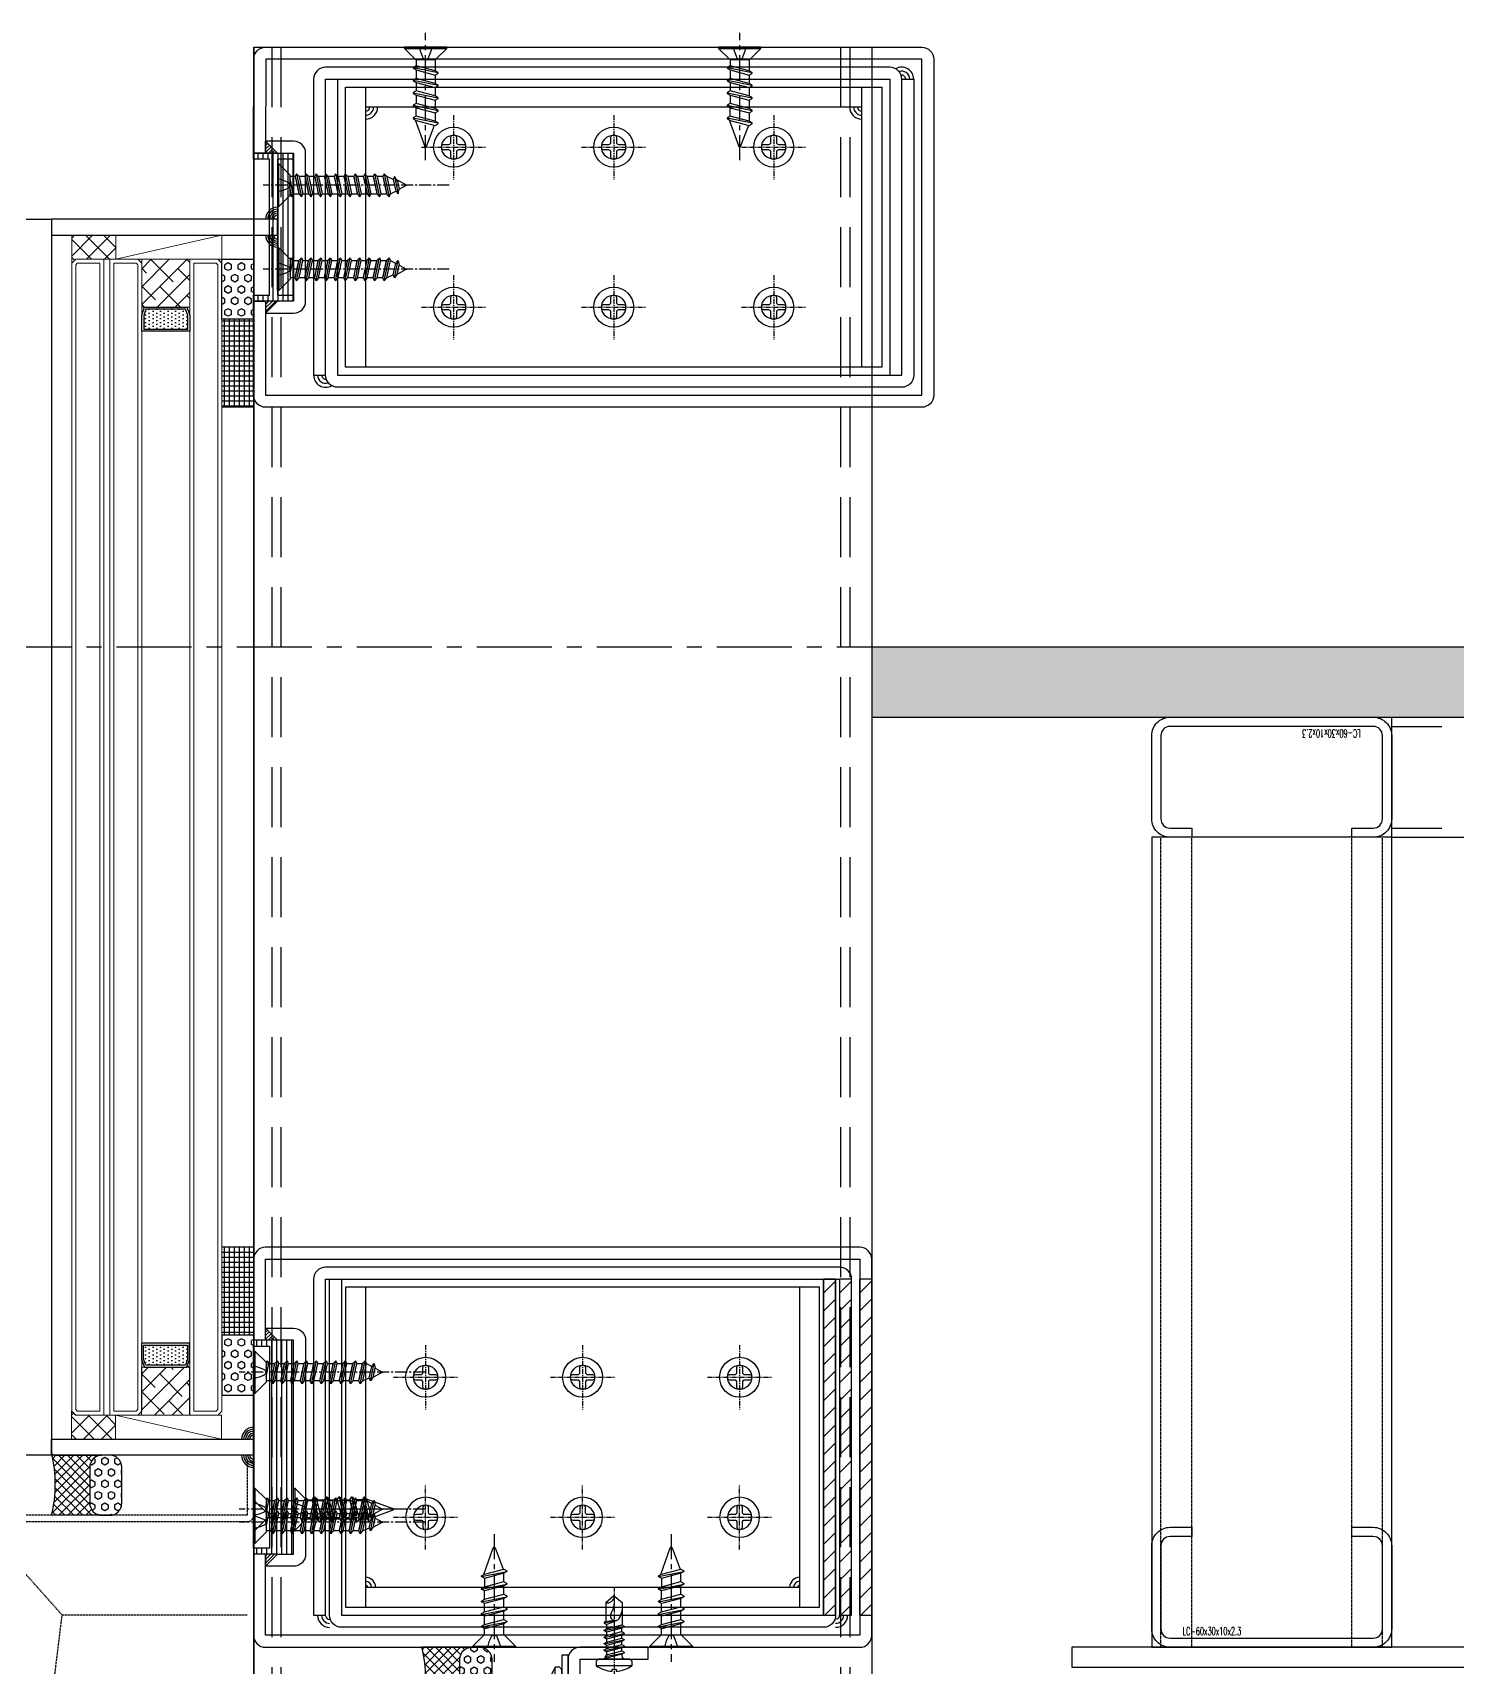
# Model space of a CAD drawing. Extents: x -3378 to 102197, y -3799 to 48702.
# Drawn here: x 58891.4 to 59247.5, y 33293.1 to 33701.7 of the extents above; entities that cross this region are included whole.
import ezdxf

# ---------------------------------------------------------------- set-up
doc = ezdxf.new("R2010")
doc.units = 0
for name, pattern in [('CEN1', [9, 6, -1, 1, -1]), ('CENTER', [2, 1.25, -0.25, 0.25, -0.25]), ('HIDDEN', [0.375, 0.25, -0.125]), ('Hidden 1_16_', [0.023813, 0.015875, -0.007938])]:
    doc.linetypes.add(name, pattern=pattern)
for name, color, linetype in [('##-鐵件', 1, 'Continuous'), ('ARR', 6, 'Continuous'), ('BCM-DIM', 54, 'Continuous'), ('BCM-draft', 252, 'Continuous'), ('BCM-Extu', 4, 'Continuous'), ('BCM-SIL', 8, 'Continuous'), ('CENTER', 4, 'CENTER'), ('CL', 14, 'CENTER'), ('GM_STEL_PRIM', 3, 'Continuous'), ('STRUCTURAL', 3, 'Continuous'), ('不鏽鋼板S.S.PANEL', 30, 'Continuous'), ('中心線 CENTER', 6, 'CENTER'), ('剖面線 HATCH', 251, 'Continuous'), ('填縫物 SEALANT', 1, 'Continuous'), ('泡棉', 8, 'Continuous'), ('矽利康', 9, 'Continuous'), ('結構體 STRUCTURAL', 154, 'Continuous'), ('螺絲 固定五金 FASTENERS', 124, 'Continuous'), ('螺絲、螺栓', 4, 'Continuous'), ('視覺模型鋁擠型暫替', 4, 'Continuous'), ('金屬面材 METAL PANEL', 2, 'Continuous'), ('鐵件', 6, 'Continuous'), ('镀锌钢板', 3, 'Continuous'), ('隱藏線 HIDDEN', 8, 'HIDDEN')]:
    doc.layers.add(name, color=color, linetype=linetype)
doc.layers.add('#不列印', color=250, linetype='Continuous', plot=False)
doc.layers.add('BCM-GK', color=252, linetype='Continuous', lineweight=5)
doc.layers.add('BCM-GLA', color=4, linetype='Continuous', lineweight=5)
doc.styles.add('romans', font='romans.shx', dxfattribs={"width": 0.5, "bigfont": ' chineset.shx'})
pattern_1 = [(45, (-4141.5022, 978.2385), (-1.122532, 1.122532), []), (135, (-4141.5022, 978.2385), (-1.122532, -1.122532), [])]
pattern_2 = [(0, (-4141.5022, 978.2385), (0, 1.6497784), [0.9525, -1.905]), (120, (-4141.5022, 978.2385), (-1.42875, -0.8248892), [0.9525, -1.905]), (60, (-4140.5497, 978.2385), (-1.42875, 0.8248892), [0.9525, -1.905])]
pattern_3 = [(45, (-80931.47096, -992287.45455), (-0.44194173824, 0.44194173824), [])]

# ---------------------------------------------------------------- blocks, each defined once
blk = doc.blocks.new('*u163')
at = {"layer": '泡棉'}
h = blk.add_hatch(dxfattribs=at)
h.set_pattern_fill('HEX', color=256, scale=0.3)
h.set_pattern_definition(pattern_2)
edge = h.paths.add_edge_path()
edge.add_line((-12, 9.53), (-3, 9.53))
edge.add_arc((-3, 12.53), 3, 270, 360)
edge.add_line((0, 12.53), (0, 14.53))
edge.add_arc((-3, 14.53), 3, 0, 90)
edge.add_line((-3, 17.53), (-12, 17.53))
edge.add_arc((-12, 14.53), 3, 90, 180)
edge.add_line((-15, 14.53), (-15, 12.53))
edge.add_arc((-12, 12.53), 3, 180, 270)
at = {"layer": '矽利康'}
h = blk.add_hatch(dxfattribs=at)
h.set_pattern_fill('ANSI37', color=256, scale=0.5, style=0)
h.set_pattern_definition(pattern_1)
edge = h.paths.add_edge_path()
edge.add_arc((-7.73, -32.06), 32.98, 76.4372, 103.5628)
edge.add_arc((-16.6, 1.13), 1.6, 315, 360)
edge.add_line((-15, 1.13), (-15, 12.53))
edge.add_arc((-12, 12.53), 3, 180, 270)
edge.add_line((-12, 9.53), (-3, 9.53))
edge.add_arc((-3, 12.53), 3, 270, 360)
edge.add_line((0, 12.53), (0, 0))
at = {"layer": '泡棉'}
blk.add_lwpolyline([(-12, 9.53), (-3, 9.53, 0.414214), (0, 12.53), (0, 14.53, 0.414214), (-3, 17.53), (-12, 17.53, 0.414214), (-15, 14.53), (-15, 12.53, 0.414214)], format="xyb", close=True, dxfattribs=at)
at = {"layer": '矽利康'}
blk.add_lwpolyline([(0, 0, 0.118914), (-15.47, 0, 0.198912), (-15, 1.13), (-15, 12.53, 0.414214), (-12, 9.53), (-3, 9.53, 0.414214), (0, 12.53)], format="xyb", close=True, dxfattribs=at)
blk = doc.blocks.new('*u927')
at = {"layer": 'CENTER', "color": 0, "ltscale": 5}
blk.add_line((28.28, 0), (-3.62, 0), dxfattribs=at)
at = {"layer": '螺絲、螺栓', "color": 0, "linetype": 'ByBlock', "ltscale": 0.2}
for p, q in [((0.3, 5.3), (0.3, -5.3)), ((3.1, 2.5), (3.1, -2.5)), ((3.1, 2.39), (4.64, 2.39)), ((5.08, 3.15), (6.34, -3.15)), ((5.7, 2.39), (7.79, 2.39)), ((8.23, 3.15), (9.49, -3.15)), ((8.85, 2.39), (10.94, 2.39)), ((11.38, 3.15), (12.64, -3.15)), ((12, 2.39), (14.09, 2.39)), ((14.53, 3.15), (15.79, -3.15)), ((17.24, 2.39), (15.15, 2.39)), ((17.68, 3.15), (18.94, -3.15)), ((18.17, 2.61), (24.84, 0.24)), ((3.1, -2.39), (5.9, -2.39)), ((6.96, -2.39), (9.05, -2.39)), ((10.11, -2.39), (12.2, -2.39)), ((13.26, -2.39), (15.35, -2.39)), ((16.41, -2.39), (18.5, -2.39)), ((24.84, -0.23), (19.52, -2.25))]:
    blk.add_line(p, q, dxfattribs=at)
blk.add_lwpolyline([(3.1, -2.5), (0.3, -5.3), (0, -5.3), (0, 5.3), (0.3, 5.3), (3.1, 2.5)], dxfattribs=at)
blk.add_lwpolyline([(0, 1.61, -0.048054), (2.67, 0.68, -0.292428), (3.1, 0, -0.292428), (2.67, -0.68, -0.048054), (0, -1.61, -0.048054)], format="xyb", dxfattribs=at)
for points in [[(6.34, -3.15), (5.9, -2.39), (4.64, 2.39), (5.08, 3.15), (5.27, 3.15), (5.7, 2.39), (6.96, -2.39), (6.53, -3.15)], [(9.49, -3.15), (9.05, -2.39), (7.79, 2.39), (8.23, 3.15), (8.42, 3.15), (8.85, 2.39), (10.11, -2.39), (9.68, -3.15)], [(12.64, -3.15), (12.2, -2.39), (10.94, 2.39), (11.38, 3.15), (11.57, 3.15), (12, 2.39), (13.26, -2.39), (12.83, -3.15)], [(15.79, -3.15), (15.35, -2.39), (14.09, 2.39), (14.53, 3.15), (14.72, 3.15), (15.15, 2.39), (16.41, -2.39), (15.98, -3.15)], [(18.94, -3.15), (18.5, -2.39), (17.24, 2.39), (17.68, 3.15), (17.87, 3.15), (18.3, 2.39), (19.56, -2.39), (19.13, -3.15)]]:
    blk.add_lwpolyline(points, close=True, dxfattribs=at)
blk.add_arc((24.75, 0), 0.252, 292.1627, 69.4623, dxfattribs=at)
blk = doc.blocks.new('*U929')
blk.add_blockref('*u927', (0, 0))
blk = doc.blocks.new('橫料01')
at = {"layer": '視覺模型鋁擠型暫替', "linetype": 'Continuous'}
h = blk.add_hatch(dxfattribs=at)
h.set_pattern_fill('ANSI31', color=1, scale=5)
h.set_pattern_definition(pattern_3)
h.paths.add_polyline_path([(-151.5, -26.5), (-148.5, -26.5), (-151.5, -23.5)])
h = blk.add_hatch(dxfattribs=at)
h.set_pattern_fill('ANSI31', color=1, scale=5)
h.set_pattern_definition(pattern_3)
h.paths.add_polyline_path([(-151.5, -66.5), (-148.5, -63.5), (-151.5, -63.5)])
at = {"layer": '視覺模型鋁擠型暫替', "color": 1, "linetype": 'Continuous'}
for points in [[(-148.5, -26.5), (-151.5, -26.5), (-151.5, -23.5), (-148.5, -26.5)], [(-148.5, -63.5), (-151.5, -63.5), (-151.5, -66.5), (-148.5, -63.5)]]:
    blk.add_lwpolyline(points, dxfattribs=at)
at = {"layer": '視覺模型鋁擠型暫替', "color": 7, "linetype": 'Continuous'}
for centre, radius, start, end in [((7.5, -8), 3, 0, 120), ((7.5, -8), 2, 0, 109.4712), ((7.5, -8), 1, 0, 99.5941), ((-136.5, -82.01), 3, 180, 300), ((-136.5, -82.01), 2, 180, 289.4712), ((-136.5, -82.01), 1, 180, 279.5941)]:
    blk.add_arc(centre, radius, start, end, dxfattribs=at)
at = {"layer": '金屬面材 METAL PANEL'}
for points in [[(-151.5, -63.5), (-151.5, -87.01), (12.5, -87.01), (12.5, -3), (-151.49, -3), (-151.5, -26.5), (-154.5, -26.5), (-154.49, -3, -0.414128), (-151.49, 0), (12.5, 0, -0.414214), (15.5, -3), (15.5, -87.01, -0.414214), (12.5, -90.01), (-151.5, -90.01, -0.414214), (-154.5, -87.01), (-154.5, -63.5)], [(-151.5, -66.5), (-144.5, -66.5, 0.414214), (-141.5, -63.5), (-141.5, -26.5, 0.414239), (-144.5, -23.5), (-151.5, -23.5), (-148.5, -26.5), (-144.5, -26.5), (-144.5, -63.5), (-148.5, -63.5)]]:
    blk.add_lwpolyline(points, format="xyb", close=True, dxfattribs=at)
at = {"layer": '镀锌钢板'}
for points in [[(-136.5, -82.01), (-136.5, -8), (4.5, -8), (4.5, -82.01), (7.5, -82.01), (7.5, -8, 0.414214), (4.5, -5), (-136.5, -5, 0.414214), (-139.5, -8), (-139.5, -82.01)], [(10.5, -8), (10.5, -82.01, -0.414214), (7.5, -85.01), (-133.5, -85.01, -0.414214), (-136.5, -82.01), (-136.5, -8), (-133.5, -8), (-133.5, -82.01), (7.5, -82.01), (7.5, -8)]]:
    blk.add_lwpolyline(points, format="xyb", close=True, dxfattribs=at)
at = {"layer": '螺絲 固定五金 FASTENERS', "xscale": -1.000000000000002, "rotation": 90}
for p in [(-111.5, 0), (-33, 0)]:
    blk.add_blockref('*U929', p, dxfattribs=at)
blk = doc.blocks.new('*U35')
blk.add_lwpolyline([(1.22, 0.68), (2.48, 0.68, -0.398336), (3.02, 0.16, -0.027263), (3.02, -0.16, -0.398336), (2.48, -0.68), (1.22, -0.68, 0.414214), (0.68, -1.22), (0.68, -2.48, -0.398336), (0.16, -3.02, -0.027263), (-0.16, -3.02, -0.398336), (-0.68, -2.48), (-0.68, -1.22, 0.414214), (-1.22, -0.68), (-2.48, -0.68, -0.398336), (-3.02, -0.16, -0.027263), (-3.02, 0.16, -0.398336), (-2.48, 0.68), (-1.22, 0.68, 0.414214), (-0.68, 1.22), (-0.68, 2.48, -0.398336), (-0.16, 3.02, -0.027263), (0.16, 3.02, -0.398336), (0.68, 2.48), (0.68, 1.22, 0.414214)], format="xyb", close=True)
blk.add_circle((0, 0), 5)
at = {"layer": 'CL'}
for p, q in [((0, 8.04), (0, -8.04)), ((-8.04, 0), (8.04, 0))]:
    blk.add_line(p, q, dxfattribs=at)
blk = doc.blocks.new('圓孔6mm')
at = {"layer": '視覺模型鋁擠型暫替', "color": 6, "linetype": 'Continuous'}
blk.add_circle((0, 0), 3, dxfattribs=at)
at = {"layer": 'BCM-draft'}
blk.add_blockref('*U35', (0, 0), dxfattribs=at)
blk = doc.blocks.new('4t 托架')
at = {"layer": '視覺模型鋁擠型暫替', "color": 7, "linetype": 'Continuous'}
for centre, radius, start, end in [((14.5, -11.5), 1, 270, 0), ((14.5, -11.5), 2, 270, 0), ((14.5, -11.5), 3, 270, 0), ((138.5, -11.5), 3, 180, 270), ((138.5, -11.5), 2, 180, 270), ((138.5, -11.5), 1, 180, 270)]:
    blk.add_arc(centre, radius, start, end, dxfattribs=at)
at = {"layer": '镀锌钢板', "color": 6, "linetype": 'Continuous'}
for p, q in [((14.5, -6.5), (14.5, -76.51)), ((138.5, -76.51), (138.5, -6.5)), ((138.5, -11.5), (14.5, -11.5))]:
    blk.add_line(p, q, dxfattribs=at)
blk.add_lwpolyline([(9.5, -6.5), (143.5, -6.5), (143.5, -76.51), (9.5, -76.51)], close=True, dxfattribs=at)
at = {"layer": '視覺模型鋁擠型暫替', "linetype": 'Continuous'}
for p in [(36.5, -21.5), (76.5, -21.5), (116.5, -21.5), (36.5, -61.51), (76.5, -61.51), (116.5, -61.51)]:
    blk.add_blockref('圓孔6mm', p, dxfattribs=at)
blk = doc.blocks.new('A$C4E2A2353')
at = {"layer": 'ARR', "color": 0, "linetype": 'ByBlock', "ltscale": 0.3}
for p, q in [((0.3, -5.3), (0.3, 5.3)), ((3.1, -2.5), (3.1, 2.5)), ((4.38, 2.15), (3.1, 2.15)), ((3.1, 1.24), (3.82, -2.16)), ((4.71, 2.87), (4.38, 2.15)), ((4.38, 2.15), (5.3, -2.16)), ((4.43, 1.96), (5.34, -2.36)), ((5.34, 2.15), (4.71, 2.87)), ((4.71, 2.87), (5.93, -2.88)), ((4.89, 2.06), (5.8, -2.26)), ((6.82, 2.15), (5.34, 2.15)), ((5.34, 2.15), (6.26, -2.16)), ((5.34, 2.15), (6.26, -2.16)), ((7.15, 2.87), (6.82, 2.15)), ((6.82, 2.15), (7.74, -2.16)), ((6.86, 1.96), (7.78, -2.36)), ((7.78, 2.15), (7.15, 2.87)), ((7.15, 2.87), (8.37, -2.88)), ((7.32, 2.06), (8.24, -2.26)), ((9.26, 2.15), (7.78, 2.15)), ((7.78, 2.15), (8.7, -2.16)), ((7.78, 2.15), (8.7, -2.16)), ((9.59, 2.87), (9.26, 2.15)), ((9.26, 2.15), (10.17, -2.16)), ((9.3, 1.96), (10.21, -2.36)), ((10.22, 2.15), (9.59, 2.87)), ((9.59, 2.87), (10.81, -2.88)), ((9.76, 2.06), (10.67, -2.26)), ((11.7, 2.15), (10.22, 2.15)), ((10.22, 2.15), (11.13, -2.16)), ((10.22, 2.15), (11.13, -2.16)), ((12.02, 2.87), (11.7, 2.15)), ((11.7, 2.15), (12.61, -2.16)), ((11.74, 1.96), (12.65, -2.36)), ((12.66, 2.15), (12.02, 2.87)), ((12.02, 2.87), (13.24, -2.88)), ((12.2, 2.06), (13.11, -2.26)), ((14.13, 2.15), (12.66, 2.15)), ((12.66, 2.15), (13.57, -2.16)), ((12.66, 2.15), (13.57, -2.16)), ((14.46, 2.87), (14.13, 2.15)), ((14.13, 2.15), (15.05, -2.16)), ((14.18, 1.96), (15.09, -2.36)), ((15.09, 2.15), (14.46, 2.87)), ((14.46, 2.87), (15.68, -2.88)), ((14.64, 2.06), (15.55, -2.26)), ((16.57, 2.15), (15.09, 2.15)), ((15.09, 2.15), (16.01, -2.16)), ((15.09, 2.15), (16.01, -2.16)), ((16.9, 2.87), (16.57, 2.15)), ((16.57, 2.15), (17.49, -2.16)), ((16.61, 1.96), (17.53, -2.36)), ((17.53, 2.15), (16.9, 2.87)), ((16.9, 2.87), (18.12, -2.88)), ((17.07, 2.06), (17.99, -2.26)), ((19.01, 2.15), (17.53, 2.15)), ((17.53, 2.15), (18.45, -2.16)), ((17.53, 2.15), (18.45, -2.16)), ((19.34, 2.87), (19.01, 2.15)), ((19.01, 2.15), (19.92, -2.16)), ((19.05, 1.96), (19.96, -2.36)), ((19.97, 2.15), (19.34, 2.87)), ((19.34, 2.87), (20.56, -2.88)), ((19.51, 2.06), (20.42, -2.26)), ((21.45, 2.15), (19.97, 2.15)), ((19.97, 2.15), (20.88, -2.16)), ((19.97, 2.15), (20.88, -2.16)), ((21.77, 2.87), (21.45, 2.15)), ((21.77, 2.87), (21.45, 2.15)), ((21.45, 2.15), (22.36, -2.16)), ((21.45, 2.15), (22.36, -2.16)), ((21.49, 1.96), (22.4, -2.36)), ((21.49, 1.96), (22.4, -2.36)), ((22.41, 2.15), (21.77, 2.87)), ((21.77, 2.87), (22.99, -2.88)), ((22.41, 2.15), (21.77, 2.87)), ((21.77, 2.87), (22.99, -2.88)), ((21.95, 2.06), (22.86, -2.26)), ((21.95, 2.06), (22.86, -2.26)), ((23.88, 2.15), (22.41, 2.15)), ((22.41, 2.15), (23.32, -2.16)), ((23.88, 2.15), (22.41, 2.15)), ((22.41, 2.15), (23.32, -2.16)), ((22.41, 2.15), (23.32, -2.16)), ((22.41, 2.15), (23.32, -2.16)), ((24.21, 2.87), (23.88, 2.15)), ((24.21, 2.87), (23.88, 2.15)), ((23.88, 2.15), (24.8, -2.16)), ((23.88, 2.15), (24.8, -2.16)), ((23.93, 1.96), (24.84, -2.36)), ((23.93, 1.96), (24.84, -2.36)), ((24.84, 2.15), (24.21, 2.87)), ((24.21, 2.87), (25.43, -2.88)), ((24.84, 2.15), (24.21, 2.87)), ((24.21, 2.87), (25.43, -2.88)), ((24.38, 2.06), (25.3, -2.26)), ((24.38, 2.06), (25.3, -2.26)), ((26.32, 2.15), (24.84, 2.15)), ((24.84, 2.15), (25.76, -2.16)), ((26.32, 2.15), (24.84, 2.15)), ((24.84, 2.15), (25.76, -2.16)), ((24.84, 2.15), (25.76, -2.16)), ((24.84, 2.15), (25.76, -2.16)), ((26.65, 2.87), (26.32, 2.15)), ((26.65, 2.87), (26.32, 2.15)), ((26.32, 2.15), (27.24, -2.16)), ((26.32, 2.15), (27.24, -2.16)), ((26.36, 1.96), (27.28, -2.36)), ((26.36, 1.96), (27.28, -2.36)), ((27.28, 2.15), (26.65, 2.87)), ((26.65, 2.87), (27.87, -2.88)), ((27.28, 2.15), (26.65, 2.87)), ((26.65, 2.87), (27.87, -2.88)), ((26.82, 2.06), (27.74, -2.26)), ((26.82, 2.06), (27.74, -2.26)), ((28.91, 1.45), (27.28, 2.15)), ((27.28, 2.15), (28.19, -2.16)), ((27.28, 2.15), (28.19, -2.16)), ((27.28, 2.15), (28.19, -2.16)), ((27.28, 2.15), (28.19, -2.16)), ((29.24, 2.17), (28.91, 1.45)), ((28.91, 1.45), (29.52, -1.46)), ((29.96, 0.99), (29.24, 2.17)), ((29.24, 2.17), (30.16, -2.18)), ((32.25, 0), (29.96, 1.25)), ((29.96, 0.99), (30.39, -1)), ((32.26, 0), (32.25, 0)), ((3.1, -1.02), (3.49, -2.88)), ((3.1, -2.44), (3.49, -2.88)), ((3.49, -2.88), (3.82, -2.16)), ((3.82, -2.16), (5.3, -2.16)), ((5.3, -2.16), (5.93, -2.88)), ((5.93, -2.88), (6.26, -2.16)), ((6.26, -2.16), (7.74, -2.16)), ((7.74, -2.16), (8.37, -2.88)), ((8.37, -2.88), (8.7, -2.16)), ((8.7, -2.16), (10.17, -2.16)), ((10.17, -2.16), (10.81, -2.88)), ((10.81, -2.88), (11.13, -2.16)), ((11.13, -2.16), (12.61, -2.16)), ((12.61, -2.16), (13.24, -2.88)), ((13.24, -2.88), (13.57, -2.16)), ((13.57, -2.16), (15.05, -2.16)), ((15.05, -2.16), (15.68, -2.88)), ((15.68, -2.88), (16.01, -2.16)), ((16.01, -2.16), (17.49, -2.16)), ((17.49, -2.16), (18.12, -2.88)), ((18.12, -2.88), (18.45, -2.16)), ((18.45, -2.16), (19.92, -2.16)), ((19.92, -2.16), (20.56, -2.88)), ((20.56, -2.88), (20.88, -2.16)), ((20.88, -2.16), (22.36, -2.16)), ((22.36, -2.16), (22.99, -2.88)), ((22.36, -2.16), (22.99, -2.88)), ((22.99, -2.88), (23.32, -2.16)), ((22.99, -2.88), (23.32, -2.16)), ((23.32, -2.16), (24.8, -2.16)), ((23.32, -2.16), (24.8, -2.16)), ((24.8, -2.16), (25.43, -2.88)), ((24.8, -2.16), (25.43, -2.88)), ((25.43, -2.88), (25.76, -2.16)), ((25.43, -2.88), (25.76, -2.16)), ((25.76, -2.16), (27.24, -2.16)), ((25.76, -2.16), (27.24, -2.16)), ((27.24, -2.16), (27.87, -2.88)), ((27.24, -2.16), (27.87, -2.88)), ((27.87, -2.88), (28.19, -2.16)), ((27.87, -2.88), (28.19, -2.16)), ((28.19, -2.16), (29.52, -1.46)), ((29.52, -1.46), (30.16, -2.18)), ((30.16, -2.18), (30.39, -1)), ((30.39, -1), (32.25, -0.01)), ((32.25, -0.01), (32.26, 0))]:
    blk.add_line(p, q, dxfattribs=at)
at = {"layer": 'ARR', "color": 0, "linetype": 'CEN1', "ltscale": 0.5}
blk.add_line((42.86, 0), (-3.62, 0), dxfattribs=at)
at = {"layer": 'ARR', "color": 0, "linetype": 'ByBlock', "ltscale": 0.3}
blk.add_lwpolyline([(3.1, 2.5), (0.3, 5.3), (0, 5.3), (0, -5.3), (0.3, -5.3), (3.1, -2.5)], dxfattribs=at)
blk.add_lwpolyline([(0, -1.61, 0.048054), (2.67, -0.68, 0.292428), (3.1, 0, 0.292428), (2.67, 0.68, 0.048054), (0, 1.61, 0.048054)], format="xyb", dxfattribs=at)
blk = doc.blocks.new('*U920')
at = {"layer": '螺絲、螺栓', "color": 0, "linetype": 'ByBlock', "xscale": -1, "rotation": 180}
blk.add_blockref('A$C4E2A2353', (0, 0), dxfattribs=at)
blk = doc.blocks.new('玻璃飾條03')
at = {"layer": '視覺模型鋁擠型暫替', "color": 2, "linetype": 'Continuous'}
for centre, radius, start, end in [((56.5, 0), 3, 90, 180), ((56.5, 0), 2.5, 90, 180), ((56.5, 0), 2, 90, 180), ((56.5, 0), 1.5, 90, 180), ((56.5, 0), 1, 90, 180), ((56.5, -4), 3, 180, 270), ((56.5, -4), 2.5, 180, 270), ((56.5, -4), 2, 180, 270), ((56.5, -4), 1.5, 180, 270), ((56.5, -4), 1, 180, 270)]:
    blk.add_arc(centre, radius, start, end, dxfattribs=at)
at = {"layer": '金屬面材 METAL PANEL', "linetype": 'Continuous'}
for points in [[(56.5, -19), (60.5, -19), (60.5, 15), (56.5, 15)], [(0, -4), (56.5, -4), (56.5, 0), (0, 0)]]:
    blk.add_lwpolyline(points, close=True, dxfattribs=at)
at = {"layer": '螺絲 固定五金 FASTENERS', "xscale": -1, "rotation": 180}
blk.add_blockref('*U920', (56.5, 8.5), dxfattribs=at)
at = {"layer": '螺絲 固定五金 FASTENERS'}
blk.add_blockref('*U920', (56.5, -12.5), dxfattribs=at)
blk = doc.blocks.new('St-LC-60x30x10x2_3')
at = {"layer": 'STRUCTURAL', "color": 0, "linetype": 'ByBlock', "lineweight": -2}
blk.add_lwpolyline([(14.83, 38.37), (14.83, 36.07), (9.43, 36.07, 0.414214), (7.13, 33.77), (7.13, 12.97, 0.414214), (9.43, 10.67), (60.23, 10.67, 0.414214), (62.53, 12.97), (62.53, 33.77, 0.414214), (60.23, 36.07), (54.83, 36.07), (54.83, 38.37), (60.23, 38.37, -0.414214), (64.83, 33.77), (64.83, 12.97, -0.414214), (60.23, 8.37), (9.43, 8.37, -0.414214), (4.83, 12.97), (4.83, 33.77, -0.414214), (9.43, 38.37)], format="xyb", close=True, dxfattribs=at)
at = {"layer": 'Defpoints', "color": 0, "linetype": 'ByBlock', "lineweight": -2, "style": 'romans', "width": 0.6}
blk.add_text('LC-60x30x10x2.3', height=2, rotation=360, dxfattribs=at).set_placement((12.56, 11.41))
blk = doc.blocks.new('*U722')
at = {"layer": '##-鐵件', "color": 1}
blk.add_lwpolyline([(1692.26, 30), (1489.76, 30), (1489.76, -30), (1692.26, -30)], close=True, dxfattribs=at)
at = {"color": 251, "linetype": 'Hidden 1_16_', "ltscale": 5}
for p, q in [((1692.26, 27.7), (1489.76, 27.7)), ((1692.26, 20), (1489.76, 20)), ((1692.26, -20), (1489.76, -20)), ((1692.26, -27.7), (1489.76, -27.7))]:
    blk.add_line(p, q, dxfattribs=at)
at = {"layer": '#不列印', "rotation": 90}
blk.add_blockref('St-LC-60x30x10x2_3', (1700.63, -34.83), dxfattribs=at)
blk = doc.blocks.new('*U208')
at = {"layer": '鐵件'}
for p, q in [((-230.95, 0), (411.73, 0)), ((-230.95, -30), (-230.95, 0)), ((-230.95, -30), (411.73, -30))]:
    blk.add_line(p, q, dxfattribs=at)
at = {"layer": '鐵件', "linetype": 'HIDDEN', "ltscale": 50}
for p, q in [((-230.95, -2.3), (411.73, -2.3)), ((-230.95, -27.7), (411.73, -27.7))]:
    blk.add_line(p, q, dxfattribs=at)
blk = doc.blocks.new('屋頂地板')
at = {"layer": '結構體 STRUCTURAL'}
h = blk.add_hatch(dxfattribs=at)
h.set_pattern_fill('AR-HBONE', color=256, scale=0.1)
h.set_pattern_definition([(45, (-52753.211, -90985.298), (0, 14.3684098), [30.48, -10.16]), (135, (-52746.027, -90978.114), (1e-15, 14.3684098), [30.48, -10.16])])
h.paths.add_polyline_path([(0, 0), (0, -17.5), (11600, -17.5), (11600, 0)])
blk.add_lwpolyline([(0, 0), (0, -17.5), (11600, -17.5), (11600, 0)], close=True, dxfattribs=at)
at = {"layer": '螺絲、螺栓'}
blk.add_blockref('*U208', (360.95, -17.5), dxfattribs=at)
at = {"layer": '鐵件'}
for name, p, rotation in [('St-LC-60x30x10x2_3', (134.83, -9.13), 180), ('*U722', (100, 1442.26), 270)]:
    blk.add_blockref(name, p, dxfattribs=dict(at, rotation=rotation))
blk = doc.blocks.new('*u55')
at = {"layer": '泡棉'}
h = blk.add_hatch(dxfattribs=at)
h.set_pattern_fill('HEX', color=256, scale=0.3)
h.set_pattern_definition(pattern_2)
edge = h.paths.add_edge_path()
edge.add_line((-12, 9.53), (-3, 9.53))
edge.add_arc((-3, 12.53), 3, 270, 360)
edge.add_line((0, 12.53), (0, 14.53))
edge.add_arc((-3, 14.53), 3, 0, 90)
edge.add_line((-3, 17.53), (-12, 17.53))
edge.add_arc((-12, 14.53), 3, 90, 180)
edge.add_line((-15, 14.53), (-15, 12.53))
edge.add_arc((-12, 12.53), 3, 180, 270)
at = {"layer": '矽利康'}
h = blk.add_hatch(dxfattribs=at)
h.set_pattern_fill('ANSI37', color=256, scale=0.5, style=0)
h.set_pattern_definition(pattern_1)
edge = h.paths.add_edge_path()
edge.add_arc((-7.73, -32.06), 32.98, 76.4372, 103.5628)
edge.add_arc((-16.6, 1.13), 1.6, 315, 360)
edge.add_line((-15, 1.13), (-15, 12.53))
edge.add_arc((-12, 12.53), 3, 180, 270)
edge.add_line((-12, 9.53), (-3, 9.53))
edge.add_arc((-3, 12.53), 3, 270, 360)
edge.add_line((0, 12.53), (0, 0))
at = {"layer": '泡棉'}
blk.add_lwpolyline([(-12, 9.53), (-3, 9.53, 0.414214), (0, 12.53), (0, 14.53, 0.414214), (-3, 17.53), (-12, 17.53, 0.414214), (-15, 14.53), (-15, 12.53, 0.414214)], format="xyb", close=True, dxfattribs=at)
at = {"layer": '矽利康'}
blk.add_lwpolyline([(0, 0, 0.118914), (-15.47, 0, 0.198912), (-15, 1.13), (-15, 12.53, 0.414214), (-12, 9.53), (-3, 9.53, 0.414214), (0, 12.53)], format="xyb", close=True, dxfattribs=at)
blk = doc.blocks.new('M5x16圓頭自攻')
at = {"layer": 'ARR', "color": 0, "linetype": 'ByBlock', "ltscale": 0.3}
for p, q in [((-1.61, -4.5), (-1.61, 4.5)), ((0.5, 2.24), (1.14, 1.9)), ((0.72, 2.13), (1.65, -2.5)), ((1.89, 1.9), (1.14, 1.9)), ((2.24, 2.5), (3.24, -2.5)), ((3.48, 1.9), (2.73, 1.9)), ((3.83, 2.5), (4.83, -2.5)), ((5.07, 1.9), (4.32, 1.9)), ((5.42, 2.5), (6.42, -2.5)), ((6.81, 1.9), (5.91, 1.9)), ((7.16, 2.5), (8.16, -2.5)), ((8.4, 1.9), (7.65, 1.9)), ((8.73, 1.9), (7.98, 1.9)), ((9.08, 2.5), (9.7, -0.6)), ((14.12, 2.1), (9.46, 2.1)), ((15.83, 0.06), (14.12, 2.1)), ((15.83, 0.06), (15.95, 0.06)), ((16, -0.01), (16, 0.01)), ((2.14, -1.9), (2.89, -1.9)), ((3.73, -1.9), (4.48, -1.9)), ((5.32, -1.9), (6.07, -1.9)), ((6.91, -1.9), (7.81, -1.9)), ((8.54, -2.1), (12.91, -2.1)), ((15.83, -0.06), (14.12, -2.1)), ((15.83, -0.06), (15.95, -0.06))]:
    blk.add_line(p, q, dxfattribs=at)
at = {"layer": 'ARR', "color": 0, "linetype": 'CENTER', "ltscale": 0.87}
blk.add_line((18, 0), (-5.1, 0), dxfattribs=at)
at = {"layer": 'ARR', "color": 0, "linetype": 'ByBlock', "ltscale": 0.3}
blk.add_lwpolyline([(-2.98, -0.5, 0.134476), (-1.61, -4.5), (-0.58, -4.5, 0.198912), (-0.44, -4.44), (-0.06, -4.06, 0.198912), (0, -3.92), (0, 3.92, 0.198912), (-0.06, 4.06), (-0.44, 4.44, 0.198912), (-0.58, 4.5), (-1.61, 4.5, 0.134562), (-2.98, 0.5), (-2.48, 0.5), (-2.48, -0.5), (-2.98, -0.5)], format="xyb", dxfattribs=at)
blk.add_lwpolyline([(1.14, 1.9), (2.14, -1.9), (1.8, -2.5), (1.65, -2.5), (1.3, -1.9), (0.3, 1.9), (0.5, 2.24)], dxfattribs=at)
for points in [[(3.24, -2.5), (2.89, -1.9), (1.89, 1.9), (2.24, 2.5), (2.39, 2.5), (2.73, 1.9), (3.73, -1.9), (3.39, -2.5)], [(4.83, -2.5), (4.48, -1.9), (3.48, 1.9), (3.83, 2.5), (3.98, 2.5), (4.32, 1.9), (5.32, -1.9), (4.98, -2.5)], [(6.42, -2.5), (6.07, -1.9), (5.07, 1.9), (5.42, 2.5), (5.57, 2.5), (5.91, 1.9), (6.91, -1.9), (6.57, -2.5)], [(8.16, -2.5), (7.81, -1.9), (6.81, 1.9), (7.16, 2.5), (7.31, 2.5), (7.65, 1.9), (8.65, -1.9), (8.31, -2.5)], [(9.08, 2.5), (8.73, 1.9), (9.7, -0.6), (9.46, 2.1), (9.23, 2.5)]]:
    blk.add_lwpolyline(points, close=True, dxfattribs=at)
for centre, radius, start, end in [((0.67, 3.07), 0.874, 220.3388, 257.7802), ((10.86, -0.29), 1.2, 56.152, 236.152), ((14.85, 6.88), 7.01, 241.6458, 278.008), ((15.9, 1.75), 1.82, 168.8617, 267.6865), ((15.95, 0.01), 0.05, 0, 90), ((1.17, -3.34), 1.44, 84.7312, 144.22), ((13.52, 4.88), 7.01, 241.6458, 274.9541), ((15.95, -0.01), 0.05, 270, 0)]:
    blk.add_arc(centre, radius, start, end, dxfattribs=at)
blk = doc.blocks.new('*U255')
blk.add_blockref('M5x16圓頭自攻', (0, 0))
blk = doc.blocks.new('*U609')
at = {"layer": '不鏽鋼板S.S.PANEL'}
blk.add_lwpolyline([(685, 1.6), (685, 35), (698, 35), (698, 36.6), (685, 36.6, 0.414214), (683.4, 35), (683.4, 1.6), (16.6, 1.6), (16.6, 35, 0.414214), (15, 36.6), (2, 36.6), (2, 35), (15, 35), (15, 1.6, 0.414214), (16.6, 0), (683.4, 0, 0.414214)], format="xyb", close=True, dxfattribs=at)
at = {"layer": '金屬面材 METAL PANEL'}
blk.add_lwpolyline([(18, 39.6), (3, 39.6), (3, 56.6), (0, 56.6), (0, 39.6, 0.414214), (3, 36.6), (18, 36.6)], format="xyb", close=True, dxfattribs=at)
at = {"layer": '填縫物 SEALANT', "extrusion": (0, 0, -1), "zscale": -1}
blk.add_blockref('*u55', (0, 0), dxfattribs=at)
at = {"layer": '螺絲 固定五金 FASTENERS'}
for p, rotation in [((3, 48.1), 180), ((9.5, 35), 90)]:
    blk.add_blockref('*U255', p, dxfattribs=dict(at, rotation=rotation))
blk = doc.blocks.new('屋頂上下水槽合併用拖架')
at = {"layer": '視覺模型鋁擠型暫替', "color": 7}
for centre, radius, start, end in [((-113.5, -75), 2.5, 0, 90), ((-113.5, -75), 1.5, 0, 90), ((-5, -75), 2.5, 90, 180), ((-5, -75), 1.5, 90, 180), ((-113.5, -75), 0.5, 0, 90), ((-5, -75), 0.5, 90, 180)]:
    blk.add_arc(centre, radius, start, end, dxfattribs=at)
at = {"layer": '金屬面材 METAL PANEL'}
for p, q in [((-113.5, 0), (-113.5, -80)), ((-5, 0), (-5, -80)), ((-113.5, -75), (-5, -75))]:
    blk.add_line(p, q, dxfattribs=at)
blk.add_lwpolyline([(-118.5, -80), (0, -80), (0, 0), (-118.5, 0)], close=True, dxfattribs=at)
blk.add_lwpolyline([(-95, -53.5), (-95, -53.5)], dxfattribs=at)
at = {"layer": '視覺模型鋁擠型暫替', "linetype": 'Continuous'}
for p in [(-98.5, -22.5, 0), (-59.25, -22.5), (-20, -22.5, 0)]:
    blk.add_blockref('圓孔6mm', p, dxfattribs=at)
at = {"layer": '視覺模型鋁擠型暫替', "linetype": 'Continuous', "xscale": -1, "rotation": 180}
for p in [(-98.5, -57.5, 0), (-59.25, -57.5), (-20, -57.5, 0)]:
    blk.add_blockref('圓孔6mm', p, dxfattribs=at)

msp = doc.modelspace()

# ---------------------------------------------------------------- hatches: boundary and pattern name
h = msp.add_hatch()
h.set_pattern_fill('ANSI31', color=9, scale=10, angle=45, style=0)
h.set_pattern_definition([(90, (-5462.2691, -577992.8457), (-1.25, 1e-15), [])])
h.paths.add_polyline_path([(58946.611, 33671.585), (58956.611, 33671.585), (58956.611, 33634.585), (58946.611, 33634.585), (58946.611, 33636.085), (58950.611, 33636.085), (58950.611, 33670.085), (58946.611, 33670.085)])
h = msp.add_hatch()
h.set_pattern_fill('ANSI31', color=9, scale=10, angle=45, style=0)
h.set_pattern_definition([(90, (87388.6673, -559949.1363), (-1.25, 1e-15), [])])
h.paths.add_polyline_path([(58950.607, 33356.835), (58950.607, 33373.335), (58946.607, 33373.335), (58946.607, 33374.835), (58956.607, 33374.835), (58956.607, 33356.835)])
h = msp.add_hatch()
h.set_pattern_fill('ANSI31', color=9, scale=10, angle=45, style=0)
h.set_pattern_definition([(90, (87388.6673, -559950.5119), (-1.25, 1e-15), [])])
h.paths.add_polyline_path([(58950.607, 33356.835), (58950.607, 33322.836), (58946.607, 33322.836), (58946.607, 33321.336), (58956.607, 33321.336), (58956.607, 33356.835)])
at = {"layer": 'BCM-DIM', "linetype": 'Continuous'}
h = msp.add_hatch(dxfattribs=at)
h.set_pattern_fill('ANSI37', color=256, scale=10, angle=45)
h.set_pattern_definition([(90, (-36046.9412, -964219.0695), (-1.25, 0), []), (180, (-36046.9412, -964219.0695), (-1e-16, -1.25), [])])
h.paths.add_polyline_path([(58946.738, 33608.077), (58938.738, 33608.077), (58938.738, 33630.078), (58946.738, 33630.078)])
h = msp.add_hatch(dxfattribs=at)
h.set_pattern_fill('ANSI37', color=256, scale=10, angle=45)
h.set_pattern_definition([(90, (-36046.9425, -964459.4015), (-1.25, 0), []), (180, (-36046.9425, -964459.4015), (-1e-16, -1.25), [])])
h.paths.add_polyline_path([(58946.737, 33398.085), (58938.737, 33398.085), (58938.737, 33376.084), (58946.737, 33376.084)])
at = {"layer": 'BCM-Extu', "linetype": 'ByBlock'}
h = msp.add_hatch(dxfattribs=at)
h.set_pattern_fill('DOTS', color=8, scale=15, angle=90, style=0)
h.set_pattern_definition([(90, (59475.53065, 36104.7566), (-0.9375, 0.46875), [0, -0.9375])])
h.paths.add_polyline_path([(58919.691, 33632.585), (58919.119, 33631.043), (58919.119, 33627.585), (58930.119, 33627.585), (58930.119, 33631.043), (58929.546, 33632.585)])
h = msp.add_hatch(dxfattribs=at)
h.set_pattern_fill('DOTS', color=8, scale=15, angle=90, style=0)
h.set_pattern_definition([(90, (59475.5209, 36138.2572), (-0.9375, 0.46875), [0, -0.9375])])
h.paths.add_polyline_path([(58919.681, 33368.585), (58919.109, 33370.128), (58919.109, 33373.585), (58930.109, 33373.585), (58930.109, 33370.128), (58929.536, 33368.585)])
at = {"layer": 'BCM-GK', "linetype": 'ByBlock'}
h = msp.add_hatch(dxfattribs=at)
h.set_pattern_fill('ANSI37', color=256, angle=-180)
h.set_pattern_definition([(225, (-400816.3202, 147721.895), (2.24506403, -2.24506403), []), (315, (-400816.3202, 147721.895), (2.24506403, 2.24506403), [])])
h.paths.add_polyline_path([(58901.117, 33651.085), (58912.118, 33651.085), (58912.118, 33645.085), (58902.119, 33645.085), (58901.119, 33644.085)])
h = msp.add_hatch(dxfattribs=at)
h.set_pattern_fill('ANSI38', color=256, angle=180)
h.set_pattern_definition([(225, (1358294.378, -88816.515), (2.24506403, -2.24506403), []), (315, (1358294.378, -88816.515), (6.735192091, -2.24506403), [7.9375, -4.7625])])
h.paths.add_polyline_path([(58929.894, 33633.085), (58930.619, 33631.132), (58930.619, 33645.085), (58918.619, 33645.085), (58918.619, 33631.132), (58919.343, 33633.085)])
h = msp.add_hatch(dxfattribs=at)
h.set_pattern_fill('ANSI38', color=256, angle=180)
h.set_pattern_definition([(225, (1358294.3684, -88783.0143), (2.24506403, -2.24506403), []), (315, (1358294.3684, -88783.0143), (6.735192091, -2.24506403), [7.9375, -4.7625])])
h.paths.add_polyline_path([(58929.884, 33368.085), (58930.609, 33370.038), (58930.609, 33356.085), (58918.609, 33356.085), (58918.609, 33370.038), (58919.334, 33368.085)])
h = msp.add_hatch(dxfattribs=at)
h.set_pattern_fill('ANSI37', color=256, angle=-180)
h.set_pattern_definition([(225, (-400816.33, 147755.3956), (2.24506403, -2.24506403), []), (315, (-400816.33, 147755.3956), (2.24506403, 2.24506403), [])])
h.paths.add_polyline_path([(58901.107, 33350.085), (58912.109, 33350.085), (58912.109, 33356.085), (58902.109, 33356.085), (58901.109, 33357.085)])
h = msp.add_hatch(dxfattribs=at)
h.set_pattern_fill('ANSI37', color=256, angle=-180)
h.set_pattern_definition([(225, (-400816.33, 147755.3956), (2.24506403, -2.24506403), []), (315, (-400816.33, 147755.3956), (2.24506403, 2.24506403), [])])
h.paths.add_polyline_path([(58901.107, 33350.085), (58912.109, 33350.085), (58912.109, 33356.085), (58902.109, 33356.085), (58901.109, 33357.085)])
at = {"layer": '剖面線 HATCH'}
h = msp.add_hatch(dxfattribs=at)
h.set_pattern_fill('ANSI31', color=256)
h.set_pattern_definition([(45, (7721.718, -69262.5083), (-2.24506403, 2.24506403), [])])
h.paths.add_polyline_path([(59092.107, 33306.085), (59089.107, 33306.085), (59089.107, 33390.093), (59092.107, 33390.093)])
h = msp.add_hatch(dxfattribs=at)
h.set_pattern_fill('ANSI31', color=256)
h.set_pattern_definition([(45, (7725.7177, -69262.5083), (-2.24506403, 2.24506403), [])])
h.paths.add_polyline_path([(59096.107, 33306.085), (59093.107, 33306.085), (59093.107, 33390.093), (59096.107, 33390.093)])
h = msp.add_hatch(dxfattribs=at)
h.set_pattern_fill('ANSI31', color=256)
h.set_pattern_definition([(45, (7730.7172, -69262.5023), (-2.24506403, 2.24506403), [])])
h.paths.add_polyline_path([(59101.106, 33306.079), (59098.106, 33306.079), (59098.106, 33390.087), (59101.106, 33390.087)])
at = {"layer": '泡棉'}
h = msp.add_hatch(dxfattribs=at)
h.set_pattern_fill('HEX', color=256, scale=0.3, angle=90)
h.set_pattern_definition([(90, (59101.1185, 33588.417), (-1.649778, 1e-16), [0.9525, -1.905]), (210, (59101.1185, 33588.417), (0.824889, -1.42875), [0.9525, -1.905]), (150, (59101.1185, 33589.3696), (-0.824889, -1.42875), [0.9525, -1.905])])
h.paths.add_polyline_path([(58946.619, 33645.078), (58938.619, 33645.078), (58938.619, 33630.078), (58946.619, 33630.078)])
h = msp.add_hatch(dxfattribs=at)
h.set_pattern_fill('HEX', color=256, scale=0.3, angle=90)
h.set_pattern_definition([(90, (59101.1173, 33348.0851), (-1.649778, 1e-16), [0.9525, -1.905]), (210, (59101.1173, 33348.0851), (0.82489, -1.42875), [0.9525, -1.905]), (150, (59101.1173, 33349.0376), (-0.82489, -1.42875), [0.9525, -1.905])])
h.paths.add_polyline_path([(58946.617, 33376.084), (58938.617, 33376.084), (58938.617, 33361.085), (58946.617, 33361.085)])
at = {"layer": '視覺模型鋁擠型暫替', "linetype": 'Continuous'}
h = msp.add_hatch(dxfattribs=at)
h.set_pattern_fill('ANSI31', color=1, scale=5)
h.set_pattern_definition([(45, (-21830.364, -958940.6324), (-0.44194173824, 0.44194173824), [])])
h.paths.add_polyline_path([(58949.607, 33374.835), (58952.607, 33374.834), (58949.608, 33377.833)])
h = msp.add_hatch(dxfattribs=at)
h.set_pattern_fill('ANSI31', color=1, scale=5)
h.set_pattern_definition([(45, (-21830.364, -958924.1343), (-0.44194173824, 0.44194173824), [])])
h.paths.add_polyline_path([(58949.608, 33318.337), (58952.607, 33321.336), (58949.607, 33321.335)])

# ---------------------------------------------------------------- linework, layer by layer
at = {"linetype": 'HIDDEN'}
for p, q in [((58945.01, 33344.485), (58946.61, 33344.485)), ((58945.01, 33344.485), (58945.011, 33331.085)), ((58946.609, 33344.485), (58946.61, 33331.085)), ((58898.743, 33306.174, 0), (58876.61, 33331.085)), ((58945.011, 33331.085), (58878.02, 33331.085)), ((58945.011, 33329.485), (58878.026, 33329.485)), ((58873.233, 33098.082, 0), (58898.732, 33306.085, 0)), ((58945.011, 33306.085), (58898.732, 33306.085))]:
    msp.add_line(p, q, dxfattribs=at)
at = {"color": 6, "linetype": 'Continuous', "elevation": 0}
msp.add_lwpolyline([(58946.611, 33671.585), (58956.611, 33671.585), (58956.611, 33634.585), (58946.611, 33634.585), (58946.611, 33636.085), (58950.611, 33636.085), (58950.611, 33670.085), (58946.611, 33670.085)], close=True, dxfattribs=at)
at = {"linetype": 'HIDDEN'}
msp.add_arc((58945.01, 33331.085), 1.6, 270, 0, dxfattribs=at)
at = {"layer": 'BCM-DIM', "linetype": 'Continuous'}
for p, q in [((58946.738, 33630.078, 0), (58938.738, 33630.078, 0)), ((58946.618, 33608.077, 0), (58938.619, 33608.077, 0)), ((58946.617, 33398.085), (58938.617, 33398.085)), ((58946.737, 33376.084), (58938.737, 33376.084))]:
    msp.add_line(p, q, dxfattribs=at)
at = {"layer": 'BCM-Extu', "color": 8, "linetype": 'ByBlock', "elevation": 0}
for points in [[(58930.619, 33631.132), (58930.619, 33627.085), (58918.619, 33627.085), (58918.619, 33631.132), (58919.343, 33633.085), (58929.894, 33633.085)], [(58929.546, 33632.585), (58919.691, 33632.585), (58919.119, 33631.043), (58919.119, 33627.585), (58930.119, 33627.585), (58930.119, 33631.043)], [(58930.609, 33370.038), (58930.609, 33374.085), (58918.609, 33374.085), (58918.609, 33370.038), (58919.334, 33368.085), (58929.884, 33368.085)], [(58929.536, 33368.585), (58919.681, 33368.585), (58919.109, 33370.128), (58919.109, 33373.585), (58930.109, 33373.585), (58930.109, 33370.128)]]:
    msp.add_lwpolyline(points, close=True, dxfattribs=at)
at = {"layer": 'BCM-GK', "elevation": 0}
for points in [[(58901.117, 33651.085), (58912.118, 33651.085), (58912.118, 33645.085), (58902.119, 33645.085), (58901.119, 33644.085), (58901.117, 33651.085)], [(58901.107, 33350.085), (58912.109, 33350.085), (58912.109, 33356.085), (58902.109, 33356.085), (58901.109, 33357.085), (58901.107, 33350.085)], [(58901.107, 33350.085), (58912.109, 33350.085), (58912.109, 33356.085), (58902.109, 33356.085), (58901.109, 33357.085), (58901.107, 33350.085)]]:
    msp.add_lwpolyline(points, dxfattribs=at)
at = {"layer": 'BCM-GK', "linetype": 'ByBlock', "elevation": 0}
for points in [[(58912.118, 33645.085), (58938.619, 33645.085), (58938.619, 33651.085), (58912.118, 33651.085)], [(58930.619, 33645.085), (58930.619, 33633.085), (58918.619, 33633.085), (58918.619, 33645.085)], [(58930.609, 33356.085), (58930.609, 33368.085), (58918.609, 33368.085), (58918.609, 33356.085)], [(58912.109, 33356.085), (58938.609, 33356.085), (58938.609, 33350.085), (58912.109, 33350.085)], [(58912.109, 33356.085), (58938.609, 33356.085), (58938.609, 33350.085), (58912.109, 33350.085)]]:
    msp.add_lwpolyline(points, close=True, dxfattribs=at)
for points in [[(58912.118, 33645.085), (58938.619, 33651.085)], [(58912.109, 33356.085), (58938.609, 33350.085)], [(58912.109, 33356.085), (58938.609, 33350.085)]]:
    msp.add_lwpolyline(points, dxfattribs=at)
at = {"layer": 'BCM-GLA', "linetype": 'ByBlock', "elevation": 0}
for points in [[(58901.119, 33505.335), (58901.119, 33644.085), (58902.119, 33645.085), (58909.119, 33645.085), (58909.119, 33505.335)], [(58918.619, 33505.335), (58918.619, 33644.085), (58917.619, 33645.085), (58910.619, 33645.085), (58910.619, 33505.335)], [(58938.619, 33505.335), (58938.619, 33644.085), (58937.619, 33645.085), (58930.619, 33645.085), (58930.619, 33505.335)], [(58901.119, 33505.335), (58901.117, 33357.085), (58902.117, 33356.085), (58909.117, 33356.085), (58909.119, 33505.335)], [(58918.619, 33505.335), (58918.617, 33357.085), (58917.617, 33356.085), (58910.617, 33356.085), (58910.619, 33505.335)], [(58938.619, 33505.335), (58938.617, 33357.085), (58937.617, 33356.085), (58930.617, 33356.085), (58930.619, 33505.335)]]:
    msp.add_lwpolyline(points, dxfattribs=at)
at = {"layer": 'BCM-GLA', "color": 5, "linetype": 'ByBlock', "elevation": 0}
for points in [[(58902.119, 33505.335), (58902.119, 33643.671), (58902.533, 33644.085), (58908.119, 33644.085), (58908.119, 33505.335)], [(58917.619, 33505.335), (58917.619, 33643.671), (58917.204, 33644.085), (58911.619, 33644.085), (58911.619, 33505.335)], [(58937.619, 33505.335), (58937.619, 33643.671), (58937.204, 33644.085), (58931.619, 33644.085), (58931.619, 33505.335)], [(58902.119, 33505.335), (58902.117, 33357.499), (58902.531, 33357.085), (58908.117, 33357.085), (58908.119, 33505.335)], [(58917.619, 33505.335), (58917.617, 33357.499), (58917.203, 33357.085), (58911.617, 33357.085), (58911.619, 33505.335)], [(58937.619, 33505.335), (58937.617, 33357.499), (58937.203, 33357.085), (58931.617, 33357.085), (58931.619, 33505.335)]]:
    msp.add_lwpolyline(points, dxfattribs=at)
at = {"layer": 'GM_STEL_PRIM', "elevation": 0}
msp.add_lwpolyline([(70851.113, 33298.085), (59151.111, 33298.085), (59151.111, 33293.085), (70851.113, 33293.085)], close=True, dxfattribs=at)
at = {"layer": '中心線 CENTER', "ltscale": 15}
msp.add_line((73331.115, 33548.085), (54300.371, 33548.085, 0), dxfattribs=at)
at = {"layer": '剖面線 HATCH'}
for points in [[(59089.107, 33306.085), (59092.107, 33306.085), (59092.107, 33390.093), (59089.107, 33390.093)], [(59093.107, 33306.085), (59096.107, 33306.085), (59096.107, 33390.093), (59093.107, 33390.093)], [(59098.106, 33306.079), (59101.107, 33306.079), (59101.107, 33390.087), (59098.106, 33390.087)]]:
    msp.add_lwpolyline(points, close=True, dxfattribs=at)
at = {"layer": '泡棉', "elevation": 0}
msp.add_lwpolyline([(58946.619, 33630.078), (58938.619, 33630.078), (58938.619, 33645.078), (58946.619, 33645.078)], close=True, dxfattribs=at)
at = {"layer": '泡棉'}
msp.add_lwpolyline([(58946.617, 33376.084), (58938.617, 33376.084), (58938.617, 33361.085), (58946.617, 33361.085)], close=True, dxfattribs=at)
at = {"layer": '視覺模型鋁擠型暫替', "color": 1, "linetype": 'Continuous', "elevation": 0}
for points in [[(58952.607, 33374.834), (58949.607, 33374.835), (58949.608, 33377.833), (58952.607, 33374.834)], [(58952.607, 33321.336), (58949.607, 33321.335), (58949.608, 33318.337), (58952.607, 33321.336)]]:
    msp.add_lwpolyline(points, dxfattribs=at)
at = {"layer": '視覺模型鋁擠型暫替', "color": 2, "linetype": 'Continuous'}
for centre, radius, start, end in [((58946.607, 33350.085, 0), 3, 90, 180), ((58946.607, 33350.085, 0), 2.5, 90, 180), ((58946.607, 33350.085, 0), 2, 90, 180), ((58946.607, 33350.085, 0), 1.5, 90, 180), ((58946.607, 33350.085, 0), 1, 90, 180), ((58946.607, 33346.085, 0), 3, 180, 270), ((58946.607, 33346.085, 0), 2.5, 180, 270), ((58946.607, 33346.085, 0), 2, 180, 270), ((58946.607, 33346.085, 0), 1.5, 180, 270), ((58946.607, 33346.085, 0), 1, 180, 270)]:
    msp.add_arc(centre, radius, start, end, dxfattribs=at)
at = {"layer": '視覺模型鋁擠型暫替', "color": 7, "linetype": 'Continuous'}
for centre, radius, start, end in [((58965.607, 33306.077), 3, 180, 270), ((58965.607, 33306.077), 2, 180, 270), ((58965.607, 33306.077), 1, 180, 270), ((59092.107, 33306.085), 1, 270, 0), ((59092.107, 33306.085), 2, 270, 0), ((59092.107, 33306.085), 3, 270, 0)]:
    msp.add_arc(centre, radius, start, end, dxfattribs=at)
at = {"layer": '金屬面材 METAL PANEL'}
for p, q in [((59098.107, 33398.085), (58949.607, 33398.085)), ((58949.607, 33374.835, 0), (58949.607, 33395.085)), ((58949.607, 33395.085), (59098.107, 33395.085)), ((59098.107, 33395.085, 0), (59098.107, 33301.085, 0)), ((59101.107, 33301.085, 0), (59101.107, 33395.085)), ((58946.605, 33385.586), (58946.605, 33365.335, 0)), ((58949.607, 33374.835, 0), (58946.607, 33374.835, 0)), ((58946.607, 33321.336, 0), (58946.607, 33301.085, 0)), ((58949.607, 33321.336, 0), (58946.607, 33321.336, 0)), ((58949.607, 33301.085, 0), (58949.607, 33321.336, 0)), ((59098.107, 33301.085, 0), (58949.607, 33301.085, 0)), ((58949.607, 33298.085, 0), (59098.107, 33298.085, 0))]:
    msp.add_line(p, q, dxfattribs=at)
at = {"layer": '金屬面材 METAL PANEL', "elevation": 0}
for points in [[(58946.618, 33698.085), (58946.61, 30908.686)], [(59101.118, 33698.085), (59101.111, 28998.085)], [(58896.107, 33346.085), (58876.115, 33346.085), (58876.119, 33655.085), (58896.111, 33655.085), (58896.107, 33346.085)]]:
    msp.add_lwpolyline(points, dxfattribs=at)
at = {"layer": '金屬面材 METAL PANEL'}
for points in [[(58946.611, 32218.085), (58946.618, 33698.085), (59101.118, 33698.085)], [(59101.118, 33698.085), (59101.111, 32218.086)]]:
    msp.add_lwpolyline(points, dxfattribs=at)
for points in [[(59096.107, 33306.085), (59096.107, 33390.093, 0.4142136), (59093.107, 33393.093), (58964.607, 33393.093, 0.4142136), (58961.607, 33390.093), (58961.607, 33306.085), (58964.607, 33306.085), (58964.607, 33390.093), (59093.107, 33390.093), (59093.107, 33306.085)], [(58968.607, 33390.093), (58968.607, 33306.085), (59089.107, 33306.085), (59089.107, 33390.093), (59092.107, 33390.093), (59092.107, 33306.085, -0.4142136), (59089.107, 33303.085), (58968.607, 33303.085, -0.4142136), (58965.607, 33306.085), (58965.607, 33390.093)], [(58949.607, 33377.834), (58956.607, 33377.834, -0.4142136), (58959.607, 33374.834), (58959.607, 33321.336, -0.4142393), (58956.607, 33318.336), (58949.608, 33318.337), (58952.607, 33321.336), (58956.607, 33321.336), (58956.607, 33374.834), (58952.607, 33374.834)]]:
    msp.add_lwpolyline(points, format="xyb", close=True, dxfattribs=at)
for points in [[(58946.607, 33373.335), (58950.607, 33373.335), (58950.607, 33322.835), (58946.607, 33322.835)], [(58896.107, 33350.085), (58946.607, 33350.085), (58946.607, 33346.085), (58896.107, 33346.085)]]:
    msp.add_lwpolyline(points, close=True, dxfattribs=at)
for centre, start, end in [((58949.607, 33395.085), 90, 180), ((59098.107, 33395.085), 0, 90), ((58949.607, 33301.085, 0), 180, 270), ((59098.107, 33301.085, 0), 270, 360)]:
    msp.add_arc(centre, 3, start, end, dxfattribs=at)
at = {"layer": '隱藏線 HIDDEN', "linetype": 'HIDDEN', "ltscale": 60}
for p, q in [((58951.118, 33698.085, 0), (58951.11, 30908.686, 0)), ((58953.418, 33698.085, 0), (58953.41, 30908.686, 0)), ((59093.318, 33698.085, 0), (59093.31, 30908.686, 0)), ((59095.618, 33698.085, 0), (59095.61, 30908.686, 0))]:
    msp.add_line(p, q, dxfattribs=at)

# ---------------------------------------------------------------- block references
at = {"rotation": 270}
msp.add_blockref('*U609', (58988.611, 33298.085), dxfattribs=at)
at = {"layer": 'BCM-SIL', "extrusion": (0, 0, -1), "xscale": -1, "zscale": -1, "rotation": 89.99999999999993}
msp.add_blockref('*u163', (-58896.111, 33331.085), dxfattribs=at)
at = {"layer": '螺絲 固定五金 FASTENERS'}
for name, p in [('*U920', (58946.607, 33366.835, 0)), ('*U920', (58946.609, 33332.585, 0)), ('*U929', (58956.587, 33332.585, 0)), ('*U920', (58946.607, 33329.336, 0))]:
    msp.add_blockref(name, p, dxfattribs=at)
at = {"layer": '螺絲 固定五金 FASTENERS', "rotation": 90.00000000000001}
for p in [(59006.732, 33298.085, 0), (59050.982, 33298.085, 0)]:
    msp.add_blockref('*U929', p, dxfattribs=at)
at = {"layer": '螺絲、螺栓'}
msp.add_blockref('屋頂地板', (59101.111, 33548.085, 0), dxfattribs=at)
at = {"layer": '視覺模型鋁擠型暫替', "linetype": 'Continuous'}
for name, p in [('橫料01', (59101.111, 33698.085, 0)), ('4t 托架', (58960.111, 33694.585, 0)), ('玻璃飾條03', (58896.108, 33655.085, 0))]:
    msp.add_blockref(name, p, dxfattribs=at)
at = {"layer": '鐵件'}
msp.add_blockref('屋頂上下水槽合併用拖架', (59088.107, 33388.085, 0), dxfattribs=at)

doc.saveas('drawing.dxf')
